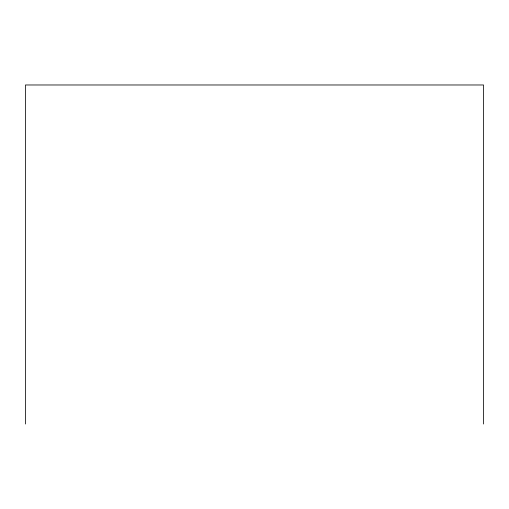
<?xml version="1.0" encoding="UTF-8"?>
<svg xmlns="http://www.w3.org/2000/svg" width="509" height="509" viewBox="0 0 509 509"><rect width="100%" height="100%" fill="white"/><g stroke="black" fill="none" stroke-linecap="round" stroke-linejoin="round"><path stroke-width="0.76" d="M483.55 424.022L483.55 84.978L25.45 84.978L25.45 424.022"/></g></svg>
